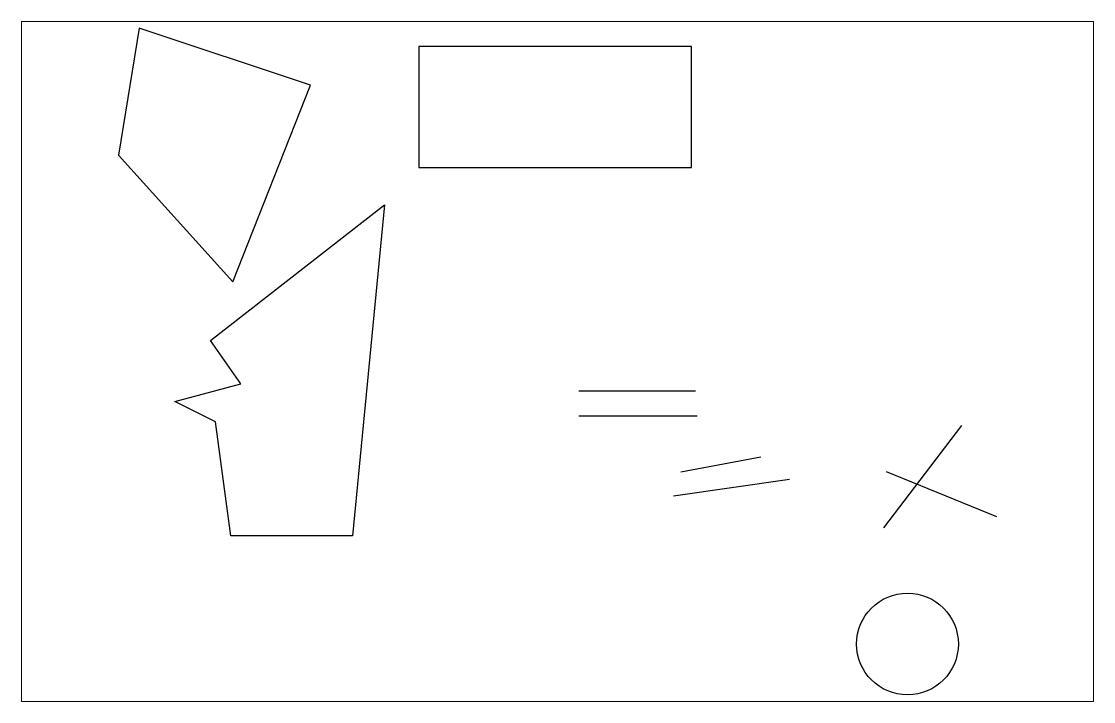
# Paper-space layout 'Sheet1' of a CAD drawing. Header units: millimetres. Extents: x 40 to 364, y 26 to 231.
# The model-space entities are those that its viewports show. They can reach past a viewport. Long polylines and large blocks are cut down to what shows.
import ezdxf

# ---------------------------------------------------------------- set-up
doc = ezdxf.new("R2010")
doc.units = ezdxf.units.MM

msp = doc.modelspace()

# ---------------------------------------------------------------- linework, layer by layer
for p, q in [((26.1, 233.3), (170.6, 233.3)), ((26.1, 202.4), (172.6, 202.4)), ((404.2, 63), (501, 190.1)), ((152.6, 132.7), (251.9, 151.4)), ((407.4, 133.3), (544.2, 77.2)), ((143.5, 103), (287.4, 123.7))]:
    msp.add_line(p, q)
for points in [[(-545.3, 525.9), (-403.5, 368.3), (-307, 612.5), (-519.7, 683.4)], [(-172.6, 660.6), (-172.6, 510.6), (165.8, 510.6), (165.8, 660.6)], [(-431.1, 295.6), (-215.3, 464.2), (-254.7, 53.1), (-405.9, 53.1), (-424.8, 194.8), (-475.2, 220), (-393.3, 242.1)]]:
    msp.add_lwpolyline(points, close=True)
msp.add_circle((433.7, -81), 63.1)

psp = doc.layouts.new('Sheet1')

# ---------------------------------------------------------------- viewports
at = {"layer": '0'}
psp.add_viewport(center=(202.5, 128.5), size=(324, 205.6), view_center_point=(-0.53, 269.63), view_height=844.0898, dxfattribs=at)

doc.saveas('drawing.dxf')
